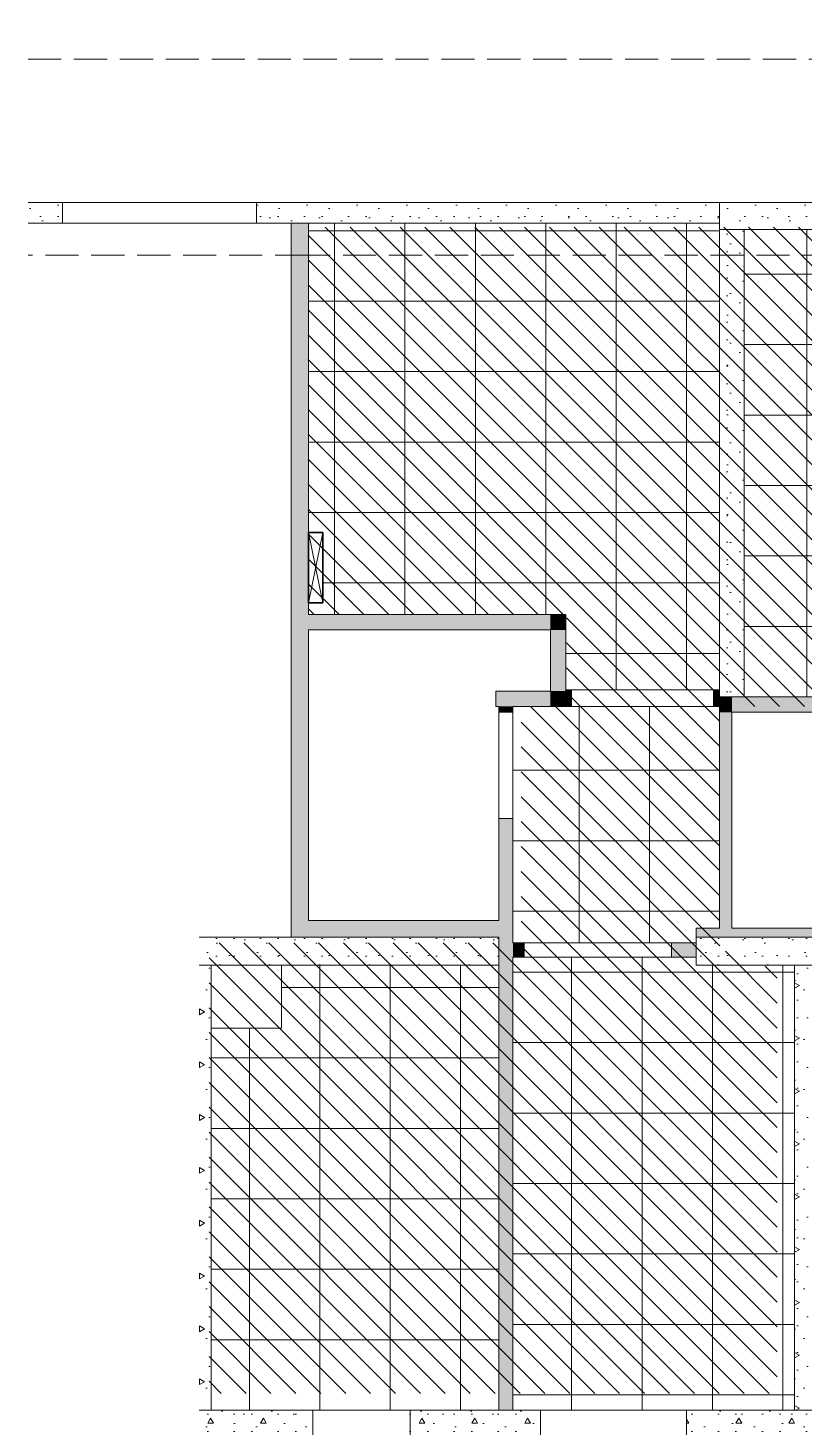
# Model space of a CAD drawing. Header units: millimetres. Extents: x 10620 to 41954, y -5252 to 15780.
# Drawn here: x 10620 to 17230, y 3857 to 15780 of the extents above; entities that cross this region are included whole.
import ezdxf

# ---------------------------------------------------------------- set-up
doc = ezdxf.new("R2010")
doc.units = ezdxf.units.MM
doc.linetypes.add('IMPORT-Hidden Line _2_', pattern=[391.222223, 282.222223, -109])
doc.linetypes.add('IMPORT-Small Dashed _2_', pattern=[282.222222, 141.111111, -141.111111])
for name, color, linetype, lineweight in [('0_Pen_No__1', 7, 'Continuous', 13), ('A-Des_ Ceiling', 7, 'Continuous', 13), ('A-Des_ Ceiling_Pen_No__89', 123, 'Continuous', 13), ('A-Des_ Columns_Pen_No__183', 20, 'Continuous', 18), ('A-Des_ Columns_Pen_No__28', 14, 'Continuous', 35), ('A-Des_ Roofs_Pen_No__92', 23, 'Continuous', 13), ('A-Des_ Walls', 7, 'Continuous', 13), ('A-Des_ Walls_Pen_No__27', 7, 'Continuous', 13), ('A-Des_ Walls_Pen_No__87', 251, 'Continuous', 13), ('A-DETL-GENF-OTLN', 92, 'Continuous', 25), ('L40 Reflected Ceiling Plans_GF Existing Ground Presentation Plan_2_dwg', 8, 'Continuous', 13)]:
    doc.layers.add(name, color=color, linetype=linetype, lineweight=lineweight)
pattern_1 = [(180, (0, 0), (1e-13, 779.423), [48.75, -401.25]), (180, (-225, -389.7), (1e-13, 779.423), [48.75, -401.25]), (240, (0, 0), (-675, 389.711), [48.75, -401.25]), (240, (-450, 0), (-675, 389.711), [48.75, -401.25]), (300, (-48.75, 0), (675, 389.712), [48.75, -401.25]), (300, (-498.75, 0), (675, 389.712), [48.75, -401.25]), (180, (0, -75), (2e-14, 150), [0, -150, 0, -225]), (225, (-75, -75), (-106.066, 106.066), [0, -112.5, 0, -187.5])]
pattern_2 = [(270, (0, 0), (779.423, 5e-14), [48.75, -401.25]), (270, (389.7, -225), (779.423, 5e-14), [48.75, -401.25]), (330, (0, 0), (389.71, 675), [48.75, -401.25]), (330, (0, -450), (389.71, 675), [48.75, -401.25]), (30, (0, -48.75), (-389.71, 675), [48.75, -401.25]), (30, (0, -498.75), (-389.71, 675), [48.75, -401.25]), (270, (75, 0), (150, 9e-15), [0, -150, 0, -225]), (315, (75, -75), (106.066, 106.066), [0, -112.5, 0, -187.5])]
pattern_3 = [(0, (0, 0), (0, 779.423), [48.75, -401.25]), (0, (225, 389.7), (0, 779.423), [48.75, -401.25]), (60, (0, 0), (-675, 389.712), [48.75, -401.25]), (60, (450, 0), (-675, 389.712), [48.75, -401.25]), (120, (48.75, 0), (675, 389.711), [48.75, -401.25]), (120, (498.75, 0), (675, 389.711), [48.75, -401.25]), (0, (0, 75), (0, 150), [0, -150, 0, -225]), (45, (75, 75), (-106.066, 106.066), [0, -112.5, 0, -187.5])]

# ---------------------------------------------------------------- blocks, each defined once
blk = doc.blocks.new('L40 Reflected Ceiling Plans_GF Existing Ground Presentation Plan_2_dwg_Column_3_4-12208764-Existing Enlarged Layout 2 RCP')
at = {"layer": 'A-Des_ Columns_Pen_No__28', "color": 253}
blk.add_line((13130, 10884), (13130, 11484), dxfattribs=at)
at = {"layer": 'A-Des_ Columns_Pen_No__28', "color": 253, "flags": 128}
blk.add_lwpolyline([(13130, 11484), (13010, 11484), (13010, 10884), (13130, 10884)], dxfattribs=at)
blk = doc.blocks.new('L40 Reflected Ceiling Plans_GF Existing Ground Presentation Plan_2_dwg_Wall_6_4-12208768-Existing Enlarged Layout 2 RCP')
at = {"layer": 'A-Des_ Walls'}
for points in [[(12860, 8179), (13010, 8179), (13010, 14118), (12860, 14118), (12860, 10523)], [(12860, 8038), (13010, 8038), (13010, 8179)], [(12860, 8038), (13010, 8179), (12860, 8179)]]:
    blk.add_hatch(color=10, dxfattribs=at).paths.add_polyline_path(points)
at = {"layer": 'A-Des_ Walls_Pen_No__27', "color": 9}
for p, q in [((13010, 11484), (13010, 14083)), ((13010, 10884), (13010, 11484)), ((13010, 10787), (13010, 10884)), ((13010, 10784), (13010, 10787)), ((13010, 8179), (13010, 10654))]:
    blk.add_line(p, q, dxfattribs=at)
at = {"layer": 'A-Des_ Walls_Pen_No__27', "color": 9, "flags": 128}
for points in [[(13010, 14083), (13010, 14118), (12860, 14118)], [(12860, 14118), (12860, 8038), (13010, 8038)]]:
    blk.add_lwpolyline(points, dxfattribs=at)
blk = doc.blocks.new('L40 Reflected Ceiling Plans_GF Existing Ground Presentation Plan_2_dwg_Wall_7_4-12208769-Existing Enlarged Layout 2 RCP')
at = {"layer": 'A-Des_ Walls'}
blk.add_hatch(color=10, dxfattribs=at).paths.add_polyline_path([(14630, 8038), (14630, 8179), (13010, 8179), (13010, 8038), (14536, 8038)])
at = {"layer": 'A-Des_ Walls_Pen_No__27', "color": 9}
for p, q in [((14630, 8179), (13010, 8179)), ((13010, 8038), (14630, 8038))]:
    blk.add_line(p, q, dxfattribs=at)
blk = doc.blocks.new('L40 Reflected Ceiling Plans_GF Existing Ground Presentation Plan_2_dwg_Slab_17_4-12208787-Existing Enlarged Layout 2 RCP')
at = {"layer": 'A-Des_ Ceiling'}
h = blk.add_hatch(dxfattribs=at)
h.set_pattern_fill('FP_10', color=9, style=0, pattern_type=2)
h.set_pattern_definition([(0, (18454.7, 10083.3), (0, 600), []), (90, (18454.7, 10083.3), (-600, 4e-14), [])])
h.paths.add_polyline_path([(20100, 10083), (20190, 10083), (20190, 14063), (16720, 14063), (16720, 10083), (18845, 10083)])
at = {"layer": 'A-Des_ Ceiling_Pen_No__89', "color": 9}
for p, q in [((16720, 10083), (18845, 10083)), ((18845, 10083), (20100, 10083))]:
    blk.add_line(p, q, dxfattribs=at)
at = {"layer": 'A-Des_ Ceiling_Pen_No__89', "color": 9, "flags": 128}
blk.add_lwpolyline([(20100, 10083), (20190, 10083), (20190, 14063), (16720, 14063), (16720, 10083)], dxfattribs=at)
blk = doc.blocks.new('L40 Reflected Ceiling Plans_GF Existing Ground Presentation Plan_2_dwg_Slab_18_4-12208788-Existing Enlarged Layout 2 RCP')
at = {"layer": 'A-Des_ Ceiling'}
h = blk.add_hatch(dxfattribs=at)
h.set_pattern_fill('FP_11', color=9, style=0, pattern_type=2)
h.set_pattern_definition([(0, (17049.7, 5938.3), (0, 600), []), (90, (17049.7, 5938.3), (-600, 4e-14), [])])
h.paths.add_polyline_path([(16230, 4008), (17150, 4008), (17150, 7798), (16310, 7798), (16310, 7868), (14750, 7868), (14750, 4008), (14985, 4008)])
at = {"layer": 'A-Des_ Ceiling_Pen_No__89', "color": 9}
for p, q in [((17150, 4008), (17150, 7798)), ((14750, 4008), (14985, 4008)), ((14985, 4008), (16230, 4008)), ((16230, 4008), (17150, 4008))]:
    blk.add_line(p, q, dxfattribs=at)
at = {"layer": 'A-Des_ Ceiling_Pen_No__89', "color": 9, "flags": 128}
for points in [[(16310, 7798), (16310, 7868), (16100, 7868), (14845, 7868), (14750, 7868)], [(14750, 7868), (14750, 4151), (14750, 4008)], [(17150, 7798), (16877, 7798), (16310, 7798)]]:
    blk.add_lwpolyline(points, dxfattribs=at)
blk = doc.blocks.new('L40 Reflected Ceiling Plans_GF Existing Ground Presentation Plan_2_dwg_Slab_20_4-12208789-Existing Enlarged Layout 2 RCP')
at = {"layer": 'A-Des_ Ceiling'}
h = blk.add_hatch(dxfattribs=at)
h.set_pattern_fill('FP_12', color=9, style=0, pattern_type=2)
h.set_pattern_definition([(0, (15629.7, 11053.3), (0, 600), []), (90, (15629.7, 11053.3), (-600, 4e-14), [])])
h.paths.add_polyline_path([(16460, 10143), (16510, 10143), (16510, 14118), (13010, 14118), (13010, 11484), (13130, 11484), (13130, 10884), (13010, 10884), (13010, 10784), (15200, 10784), (15200, 10143), (16276, 10143)])
at = {"layer": 'A-Des_ Ceiling_Pen_No__89', "color": 9}
for p, q in [((14750, 14118), (13010, 14118)), ((13010, 14118), (13010, 14083)), ((16510, 10143), (16510, 14083)), ((13010, 10787), (13010, 10784)), ((15200, 10143), (15206, 10143)), ((15206, 10143), (15250, 10143)), ((16460, 10143), (16507, 10143)), ((16507, 10143), (16510, 10143))]:
    blk.add_line(p, q, dxfattribs=at)
at = {"layer": 'A-Des_ Ceiling_Pen_No__89', "color": 9, "flags": 128}
for points in [[(13010, 14083), (13010, 11484), (13130, 11484), (13130, 10884), (13010, 10884), (13010, 10787)], [(16510, 14083), (16510, 14118), (14750, 14118)], [(13010, 10784), (14750, 10784), (15200, 10784), (15200, 10143)], [(15250, 10143), (16269, 10143), (16460, 10143)]]:
    blk.add_lwpolyline(points, dxfattribs=at)
blk = doc.blocks.new('L40 Reflected Ceiling Plans_GF Existing Ground Presentation Plan_2_dwg_Slab_26_4-12208795-Existing Enlarged Layout 2 RCP')
at = {"layer": 'A-Des_ Ceiling'}
h = blk.add_hatch(dxfattribs=at)
h.set_pattern_fill('FP_14', color=9, style=0, pattern_type=2)
h.set_pattern_definition([(0, (13104.7, 4008.3), (0, 600), []), (90, (13104.7, 4008.3), (-600, 4e-14), [])])
h.paths.add_polyline_path([(14536, 4008), (14630, 4008), (14630, 7798), (12780, 7798), (12780, 7263), (12180, 7263), (12180, 4008), (13875, 4008)])
at = {"layer": 'A-Des_ Ceiling_Pen_No__89', "color": 9}
for p, q in [((14630, 7798), (12780, 7798)), ((14630, 4151), (14630, 7798)), ((12180, 7263), (12180, 4151)), ((12180, 4151), (12180, 4008)), ((14630, 4008), (14630, 4151)), ((12180, 4008), (13045, 4008)), ((13045, 4008), (13875, 4008)), ((13875, 4008), (14630, 4008))]:
    blk.add_line(p, q, dxfattribs=at)
at = {"layer": 'A-Des_ Ceiling_Pen_No__89', "color": 9, "flags": 128}
blk.add_lwpolyline([(12780, 7798), (12780, 7263), (12180, 7263)], dxfattribs=at)
blk = doc.blocks.new('L40 Reflected Ceiling Plans_GF Existing Ground Presentation Plan_2_dwg_Slab_34_4-12208803-Existing Enlarged Layout 2 RCP')
at = {"layer": 'A-Des_ Ceiling'}
h = blk.add_hatch(dxfattribs=at)
h.set_pattern_fill('FP_18', color=9, style=0, pattern_type=2)
h.set_pattern_definition([(0, (15913.3, 8258.35), (0, 600), []), (90, (15913.3, 8258.35), (-600, 4e-14), [])])
h.paths.add_polyline_path([(16310, 7988), (16310, 8113), (16510, 8113), (16510, 10003), (14750, 10003), (14750, 7988), (16100, 7988)])
at = {"layer": 'A-Des_ Ceiling_Pen_No__89', "color": 9}
for p, q in [((15200, 10003), (14750, 10003)), ((14750, 10003), (14750, 9953)), ((14750, 9953), (14750, 9048)), ((15206, 10003), (15200, 10003)), ((15250, 10003), (15206, 10003)), ((16507, 10003), (16460, 10003)), ((16510, 10003), (16507, 10003)), ((14750, 9048), (14750, 7988)), ((14750, 7988), (14845, 7988)), ((14845, 7988), (16100, 7988))]:
    blk.add_line(p, q, dxfattribs=at)
at = {"layer": 'A-Des_ Ceiling_Pen_No__89', "color": 9, "flags": 128}
for points in [[(16460, 10003), (16269, 10003), (15250, 10003)], [(16310, 8113), (16510, 8113), (16510, 10003)], [(16100, 7988), (16310, 7988), (16310, 8113)]]:
    blk.add_lwpolyline(points, dxfattribs=at)
blk = doc.blocks.new('L40 Reflected Ceiling Plans_GF Existing Ground Presentation Plan_2_dwg_Wall_56_4-12208906-Existing Enlarged Layout 2 RCP')
at = {"layer": 'A-Des_ Walls'}
for points in [[(16615, 9953), (16510, 10083), (16510, 9953), (16592, 9953)], [(16615, 9953), (16615, 10083), (16510, 10083), (16576, 10001)], [(16615, 9953), (18845, 9953), (18845, 10083), (16615, 10083), (16615, 10001)], [(20190, 9953), (20190, 10083), (20100, 10083), (20100, 9953)]]:
    blk.add_hatch(color=10, dxfattribs=at).paths.add_polyline_path(points)
at = {"layer": 'A-Des_ Walls_Pen_No__27', "color": 9}
for p, q in [((16720, 10083), (16510, 10083)), ((16510, 10083), (16510, 9953)), ((16615, 9953), (17960, 9953))]:
    blk.add_line(p, q, dxfattribs=at)
at = {"layer": 'A-Des_ Walls_Pen_No__27', "color": 9, "flags": 128}
for points in [[(18080, 9953), (18845, 9953), (18845, 10083), (16720, 10083)], [(20190, 9953), (20100, 9953), (20100, 10083), (20190, 10083)]]:
    blk.add_lwpolyline(points, dxfattribs=at)
at = {"layer": 'A-Des_ Walls_Pen_No__87', "color": 9, "flags": 128}
for points in [[(20100, 10083), (19472, 10083), (18845, 10083)], [(18845, 9953), (19472, 9953), (20100, 9953)]]:
    blk.add_lwpolyline(points, dxfattribs=at)
blk = doc.blocks.new('L40 Reflected Ceiling Plans_GF Existing Ground Presentation Plan_2_dwg_Wall_57_4-12208907-Existing Enlarged Layout 2 RCP')
at = {"layer": 'A-Des_ Walls'}
h = blk.add_hatch(dxfattribs=at)
h.set_pattern_fill('FP_21', color=9, style=0, pattern_type=2)
h.set_pattern_definition([(90, (0, 0), (-779.423, 5e-14), [48.75, -401.25]), (90, (-389.7, 225), (-779.423, 5e-14), [48.75, -401.25]), (150, (0, 0), (389.711, 675), [48.75, -401.25]), (150, (0, 450), (389.711, 675), [48.75, -401.25]), (210, (0, 48.75), (-389.711, 675), [48.75, -401.25]), (210, (0, 498.75), (-389.711, 675), [48.75, -401.25]), (90, (-75, 0), (-150, 9e-15), [0, -150, 0, -225]), (135, (-75, 75), (106.066, 106.066), [0, -112.5, 0, -187.5])])
h.paths.add_polyline_path([(16513, 10083), (16720, 10083), (16720, 14063), (16510, 14063), (16510, 10083)])
at = {"layer": 'A-Des_ Walls', "color": 9}
for p, q in [((16720, 14063), (16510, 14063)), ((16720, 10083), (16720, 14063))]:
    blk.add_line(p, q, dxfattribs=at)
at = {"layer": 'A-Des_ Walls', "color": 9, "flags": 128}
blk.add_lwpolyline([(16510, 14063), (16510, 10083), (16720, 10083)], dxfattribs=at)
at = {"layer": 'A-Des_ Walls_Pen_No__27', "color": 9, "flags": 128}
blk.add_lwpolyline([(16510, 14063), (16510, 10083), (16720, 10083), (16720, 14063)], dxfattribs=at)
blk = doc.blocks.new('L40 Reflected Ceiling Plans_GF Existing Ground Presentation Plan_2_dwg_Wall_67_4-12208926-Existing Enlarged Layout 2 RCP')
at = {"layer": 'A-Des_ Walls'}
h = blk.add_hatch(dxfattribs=at)
h.set_pattern_fill('FP_19', color=9, style=0, pattern_type=2)
h.set_pattern_definition(pattern_1)
h.paths.add_polyline_path([(23740, 7798), (23740, 8038), (16310, 8038), (16310, 7798), (23684, 7798)])
at = {"layer": 'A-Des_ Walls', "color": 9}
for p, q in [((16513, 8038), (16310, 8038)), ((16310, 8038), (16310, 7988)), ((18080, 8038), (16513, 8038)), ((18960, 8038), (18080, 8038)), ((23684, 8038), (18960, 8038)), ((23740, 8038), (23684, 8038)), ((16310, 7988), (16310, 7868)), ((16877, 7798), (17150, 7798)), ((17150, 7798), (17310, 7798)), ((17310, 7798), (23684, 7798))]:
    blk.add_line(p, q, dxfattribs=at)
at = {"layer": 'A-Des_ Walls', "color": 9, "flags": 128}
for points in [[(23684, 7798), (23740, 7798), (23740, 8038)], [(16310, 7868), (16310, 7798), (16877, 7798)]]:
    blk.add_lwpolyline(points, dxfattribs=at)
at = {"layer": 'A-Des_ Walls_Pen_No__27', "color": 9}
for p, q in [((16513, 8038), (16310, 8038)), ((16310, 8038), (16310, 7988)), ((18080, 8038), (16513, 8038)), ((18960, 8038), (18080, 8038)), ((23555, 8038), (18960, 8038)), ((23740, 7798), (23740, 8038)), ((16310, 7988), (16310, 7868)), ((16877, 7798), (17150, 7798)), ((17310, 7798), (23555, 7798))]:
    blk.add_line(p, q, dxfattribs=at)
at = {"layer": 'A-Des_ Walls_Pen_No__27', "color": 9, "flags": 128}
blk.add_lwpolyline([(16310, 7868), (16310, 7798), (16877, 7798)], dxfattribs=at)
blk = doc.blocks.new('L40 Reflected Ceiling Plans_GF Existing Ground Presentation Plan_2_dwg_Wall_82_4-12208944-Existing Enlarged Layout 2 RCP')
at = {"layer": 'A-Des_ Walls'}
h = blk.add_hatch(dxfattribs=at)
h.set_pattern_fill('FP_20', color=9, style=0, pattern_type=2)
h.set_pattern_definition(pattern_2)
h.paths.add_polyline_path([(17310, 4008), (17310, 7798), (17150, 7798), (17150, 4008)])
at = {"layer": 'A-Des_ Walls', "color": 9}
for p, q in [((17150, 7798), (17150, 4008)), ((17150, 4008), (17310, 4008))]:
    blk.add_line(p, q, dxfattribs=at)
at = {"layer": 'A-Des_ Walls', "color": 9, "flags": 128}
blk.add_lwpolyline([(17310, 4008), (17310, 7798), (17150, 7798)], dxfattribs=at)
at = {"layer": 'A-Des_ Walls_Pen_No__27', "color": 9}
for p, q in [((17150, 7798), (17150, 4008)), ((17310, 4008), (17310, 7798))]:
    blk.add_line(p, q, dxfattribs=at)
blk = doc.blocks.new('L40 Reflected Ceiling Plans_GF Existing Ground Presentation Plan_2_dwg_Wall_83_4-12208945-Existing Enlarged Layout 2 RCP')
at = {"layer": 'A-Des_ Walls'}
h = blk.add_hatch(dxfattribs=at)
h.set_pattern_fill('FP_19', color=9, style=0, pattern_type=2)
h.set_pattern_definition(pattern_1)
h.paths.add_polyline_path([(12180, 7798), (14630, 7798), (14630, 8038), (12078, 8038), (12078, 7798), (12162, 7798)])
at = {"layer": 'A-Des_ Walls', "color": 9}
for p, q in [((14630, 8038), (12078, 8038)), ((14630, 7988), (14630, 8038)), ((14630, 7798), (14630, 7988)), ((12078, 7798), (12162, 7798)), ((12162, 7798), (12180, 7798)), ((12180, 7798), (14630, 7798))]:
    blk.add_line(p, q, dxfattribs=at)
at = {"layer": 'A-Des_ Walls_Pen_No__27', "color": 9}
for p, q in [((14630, 8038), (12078, 8038)), ((14630, 7988), (14630, 8038)), ((14630, 7798), (14630, 7988)), ((12180, 7798), (14630, 7798))]:
    blk.add_line(p, q, dxfattribs=at)
blk = doc.blocks.new('L40 Reflected Ceiling Plans_GF Existing Ground Presentation Plan_2_dwg_Wall_84_4-12208946-Existing Enlarged Layout 2 RCP')
at = {"layer": 'A-Des_ Walls'}
blk.add_hatch(color=10, dxfattribs=at).paths.add_polyline_path([(16510, 8038), (23740, 8038), (23740, 8113), (16310, 8113), (16310, 8038), (16448, 8038)])
at = {"layer": 'A-Des_ Walls_Pen_No__27', "color": 9}
for p, q in [((17960, 8113), (16615, 8113)), ((18960, 8113), (18080, 8113)), ((23684, 8113), (18960, 8113)), ((16513, 8038), (18080, 8038)), ((18080, 8038), (18960, 8038)), ((18960, 8038), (23684, 8038))]:
    blk.add_line(p, q, dxfattribs=at)
at = {"layer": 'A-Des_ Walls_Pen_No__27', "color": 9, "flags": 128}
for points in [[(16510, 8113), (16310, 8113), (16310, 8038), (16513, 8038)], [(23684, 8038), (23740, 8038), (23740, 8113), (23684, 8113)]]:
    blk.add_lwpolyline(points, dxfattribs=at)
blk = doc.blocks.new('L40 Reflected Ceiling Plans_GF Existing Ground Presentation Plan_2_dwg_Wall_85_4-12208948-Existing Enlarged Layout 2 RCP')
at = {"layer": 'A-Des_ Walls'}
for points in [[(14750, 9953), (14750, 10003), (14630, 10003), (14630, 9953)], [(14750, 4008), (14750, 9048), (14630, 9048), (14630, 4008)]]:
    blk.add_hatch(color=10, dxfattribs=at).paths.add_polyline_path(points)
at = {"layer": 'A-Des_ Walls_Pen_No__27', "color": 9}
for p, q in [((14630, 8038), (14630, 7988)), ((14630, 7988), (14630, 4151)), ((14750, 4151), (14750, 7868)), ((14630, 4151), (14630, 4008)), ((14750, 4008), (14750, 4151)), ((14630, 4008), (14750, 4008))]:
    blk.add_line(p, q, dxfattribs=at)
at = {"layer": 'A-Des_ Walls_Pen_No__27', "color": 9, "flags": 128}
for points in [[(14750, 10003), (14750, 9953), (14630, 9953), (14630, 10003)], [(14750, 7988), (14750, 9048), (14630, 9048), (14630, 8179)]]:
    blk.add_lwpolyline(points, dxfattribs=at)
at = {"layer": 'A-Des_ Walls_Pen_No__87', "color": 9, "flags": 128}
for points in [[(14630, 9953), (14630, 9501), (14630, 9048)], [(14750, 9048), (14750, 9501), (14750, 9953)]]:
    blk.add_lwpolyline(points, dxfattribs=at)
blk = doc.blocks.new('L40 Reflected Ceiling Plans_GF Existing Ground Presentation Plan_2_dwg_Wall_86_4-12208950-Existing Enlarged Layout 2 RCP')
at = {"layer": 'A-Des_ Walls'}
for points in [[(14750, 7868), (14845, 7868), (14845, 7988), (14750, 7988), (14750, 7887)], [(16310, 7868), (16310, 7988), (16100, 7988), (16100, 7868)]]:
    blk.add_hatch(color=10, dxfattribs=at).paths.add_polyline_path(points)
at = {"layer": 'A-Des_ Walls_Pen_No__27', "color": 9, "flags": 128}
for points in [[(14750, 7868), (14845, 7868), (14845, 7988), (14750, 7988)], [(16100, 7988), (16310, 7988), (16310, 7868), (16100, 7868), (16100, 7988)]]:
    blk.add_lwpolyline(points, dxfattribs=at)
at = {"layer": 'A-Des_ Walls_Pen_No__87', "color": 9, "flags": 128}
for points in [[(16100, 7988), (15472, 7988), (14845, 7988)], [(14845, 7868), (15472, 7868), (16100, 7868)]]:
    blk.add_lwpolyline(points, dxfattribs=at)
blk = doc.blocks.new('L40 Reflected Ceiling Plans_GF Existing Ground Presentation Plan_2_dwg_Wall_87_4-12208951-Existing Enlarged Layout 2 RCP')
at = {"layer": 'A-Des_ Walls'}
for points in [[(15070, 10003), (15070, 10133), (14604, 10133), (14604, 10003)], [(15200, 10003), (15200, 10133), (15070, 10133)], [(15070, 10003), (15200, 10003), (15070, 10133)]]:
    blk.add_hatch(color=10, dxfattribs=at).paths.add_polyline_path(points)
at = {"layer": 'A-Des_ Walls_Pen_No__27', "color": 9}
for p, q in [((15200, 10003), (15200, 10133)), ((14750, 10003), (15200, 10003))]:
    blk.add_line(p, q, dxfattribs=at)
at = {"layer": 'A-Des_ Walls_Pen_No__27', "color": 9, "flags": 128}
blk.add_lwpolyline([(15070, 10133), (14604, 10133), (14604, 10003), (14630, 10003)], dxfattribs=at)
blk = doc.blocks.new('L40 Reflected Ceiling Plans_GF Existing Ground Presentation Plan_2_dwg_Wall_88_4-12208952-Existing Enlarged Layout 2 RCP')
at = {"layer": 'A-Des_ Walls'}
for points in [[(15070, 10654), (15200, 10784), (15070, 10784)], [(15070, 10654), (15200, 10654), (15200, 10784)], [(15070, 10133), (15200, 10133), (15200, 10654), (15070, 10654), (15070, 10143)]]:
    blk.add_hatch(color=10, dxfattribs=at).paths.add_polyline_path(points)
at = {"layer": 'A-Des_ Walls_Pen_No__27', "color": 9}
for p, q in [((15070, 10654), (15070, 10133)), ((15200, 10133), (15200, 10143))]:
    blk.add_line(p, q, dxfattribs=at)
at = {"layer": 'A-Des_ Walls_Pen_No__27', "color": 9, "flags": 128}
blk.add_lwpolyline([(15200, 10143), (15200, 10784), (15070, 10784)], dxfattribs=at)
blk = doc.blocks.new('L40 Reflected Ceiling Plans_GF Existing Ground Presentation Plan_2_dwg_Wall_89_4-12208953-Existing Enlarged Layout 2 RCP')
at = {"layer": 'A-Des_ Walls'}
blk.add_hatch(color=10, dxfattribs=at).paths.add_polyline_path([(15070, 10654), (15070, 10784), (13010, 10784), (13010, 10654)])
at = {"layer": 'A-Des_ Walls_Pen_No__27', "color": 9}
for p, q in [((15070, 10784), (13010, 10784)), ((13010, 10654), (15070, 10654))]:
    blk.add_line(p, q, dxfattribs=at)
blk = doc.blocks.new('L40 Reflected Ceiling Plans_GF Existing Ground Presentation Plan_2_dwg_Wall_93_4-12208957-Existing Enlarged Layout 2 RCP')
at = {"layer": 'A-Des_ Walls'}
h = blk.add_hatch(dxfattribs=at)
h.set_pattern_fill('FP_20', color=9, style=0, pattern_type=2)
h.set_pattern_definition(pattern_2)
h.paths.add_polyline_path([(12162, 4008), (12180, 4008), (12180, 7798), (12078, 7798), (12078, 4008)])
at = {"layer": 'A-Des_ Walls', "color": 9}
for p, q in [((12162, 7798), (12078, 7798)), ((12180, 4008), (12180, 4151)), ((12078, 4008), (12180, 4008))]:
    blk.add_line(p, q, dxfattribs=at)
at = {"layer": 'A-Des_ Walls', "color": 9, "flags": 128}
blk.add_lwpolyline([(12180, 4151), (12180, 7798), (12162, 7798)], dxfattribs=at)
at = {"layer": 'A-Des_ Walls_Pen_No__27', "color": 9}
for p, q in [((12180, 4151), (12180, 7798)), ((12180, 4008), (12180, 4151))]:
    blk.add_line(p, q, dxfattribs=at)
blk = doc.blocks.new('L40 Reflected Ceiling Plans_GF Existing Ground Presentation Plan_2_dwg_Wall_95_4-12208960-Existing Enlarged Layout 2 RCP')
at = {"layer": 'A-Des_ Walls'}
for points in [[(15206, 10003), (15250, 10003), (15250, 10143), (15200, 10143), (15200, 10003)], [(16460, 10003), (16507, 10003), (16507, 10143), (16460, 10143), (16460, 10033)]]:
    blk.add_hatch(color=10, dxfattribs=at).paths.add_polyline_path(points)
at = {"layer": 'A-Des_ Walls_Pen_No__27', "color": 9}
blk.add_line((15206, 10003), (15250, 10003), dxfattribs=at)
at = {"layer": 'A-Des_ Walls_Pen_No__27', "color": 9, "flags": 128}
for points in [[(15206, 10143), (15200, 10143), (15200, 10003), (15206, 10003)], [(15250, 10003), (15250, 10143), (15206, 10143)]]:
    blk.add_lwpolyline(points, dxfattribs=at)
blk.add_lwpolyline([(16507, 10143), (16507, 10003), (16460, 10003), (16460, 10143)], close=True, dxfattribs=at)
at = {"layer": 'A-Des_ Walls_Pen_No__87', "color": 9}
for p, q in [((16460, 10143), (15250, 10143)), ((15250, 10003), (16460, 10003))]:
    blk.add_line(p, q, dxfattribs=at)
blk = doc.blocks.new('L40 Reflected Ceiling Plans_GF Existing Ground Presentation Plan_2_dwg_Wall_97_4-12208962-Existing Enlarged Layout 2 RCP')
at = {"layer": 'A-Des_ Walls'}
blk.add_hatch(color=10, dxfattribs=at).paths.add_polyline_path([(16510, 8113), (16615, 8113), (16615, 9953), (16510, 9953)])
at = {"layer": 'A-Des_ Walls_Pen_No__27', "color": 9}
for p, q in [((16510, 9953), (16510, 8113)), ((16615, 8113), (16615, 9953))]:
    blk.add_line(p, q, dxfattribs=at)
blk = doc.blocks.new('L40 Reflected Ceiling Plans_GF Existing Ground Presentation Plan_2_dwg_Wall_152_4-12209050-Existing Enlarged Layout 2 RCP')
at = {"layer": 'A-Des_ Walls'}
h = blk.add_hatch(dxfattribs=at)
h.set_pattern_fill('FP_19', color=9, style=0, pattern_type=2)
h.set_pattern_definition(pattern_1)
h.paths.add_polyline_path([(20278, 14063), (20330, 14063), (20330, 14293), (16510, 14293), (16510, 14063), (20266, 14063)])
at = {"layer": 'A-Des_ Walls', "color": 9}
for p, q in [((16510, 14293), (16510, 14118)), ((20330, 14293), (16510, 14293)), ((20330, 14113), (20330, 14293)), ((16510, 14118), (16510, 14083)), ((20330, 14083), (20330, 14113))]:
    blk.add_line(p, q, dxfattribs=at)
at = {"layer": 'A-Des_ Walls', "color": 9, "flags": 128}
blk.add_lwpolyline([(16510, 14083), (16510, 14063), (20330, 14063), (20330, 14083)], dxfattribs=at)
at = {"layer": 'A-Des_ Walls_Pen_No__27', "color": 9}
for p, q in [((20330, 14293), (16510, 14293)), ((16510, 14118), (16510, 14083)), ((16510, 14083), (16510, 14063)), ((20330, 14083), (20330, 14113))]:
    blk.add_line(p, q, dxfattribs=at)
at = {"layer": 'A-Des_ Walls_Pen_No__27', "color": 9, "flags": 128}
blk.add_lwpolyline([(16720, 14063), (20330, 14063), (20330, 14083)], dxfattribs=at)
blk = doc.blocks.new('L40 Reflected Ceiling Plans_GF Existing Ground Presentation Plan_2_dwg_Wall_154_4-12209059-Existing Enlarged Layout 2 RCP')
at = {"layer": 'A-Des_ Walls'}
h = blk.add_hatch(dxfattribs=at)
h.set_pattern_fill('FP_19', color=9, style=0, pattern_type=2)
h.set_pattern_definition(pattern_1)
h.paths.add_polyline_path([(10915, 14118), (10915, 14293), (10620, 14293), (10620, 14118)])
h = blk.add_hatch(dxfattribs=at)
h.set_pattern_fill('FP_19', color=9, style=0, pattern_type=2)
h.set_pattern_definition(pattern_1)
h.paths.add_polyline_path([(12565, 14118), (16510, 14118), (16510, 14293), (12565, 14293)])
at = {"layer": 'A-Des_ Walls', "color": 9, "flags": 128}
blk.add_lwpolyline([(10620, 14118), (10915, 14118), (10915, 14238), (10915, 14258), (10915, 14293), (10620, 14293)], dxfattribs=at)
blk.add_lwpolyline([(12565, 14118), (16510, 14118), (16510, 14293), (12565, 14293), (12565, 14258), (12565, 14238)], close=True, dxfattribs=at)
at = {"layer": 'A-Des_ Walls_Pen_No__27', "color": 9, "flags": 128}
for points in [[(10915, 14258), (10915, 14293), (10620, 14293)], [(10620, 14118), (10915, 14118), (10915, 14238)], [(12565, 14258), (12565, 14293), (16510, 14293)], [(16510, 14118), (12565, 14118), (12565, 14238)]]:
    blk.add_lwpolyline(points, dxfattribs=at)
at = {"layer": 'A-Des_ Walls_Pen_No__87', "color": 9, "flags": 128}
for points in [[(12565, 14293), (11740, 14293), (10915, 14293)], [(10915, 14118), (11740, 14118), (12565, 14118)]]:
    blk.add_lwpolyline(points, dxfattribs=at)
blk = doc.blocks.new('L40 Reflected Ceiling Plans_GF Existing Ground Presentation Plan_2_dwg_Roof_1_4-12209086-Existing Enlarged Layout 2 RCP')
at = {"layer": 'A-Des_ Roofs_Pen_No__92', "color": 9, "linetype": 'IMPORT-Hidden Line _2_'}
for p, q in [((13006, 13845), (10620, 13845)), ((35494, 13845), (13006, 13845))]:
    blk.add_line(p, q, dxfattribs=at)
at = {"layer": 'A-Des_ Roofs_Pen_No__92', "color": 9, "linetype": 'IMPORT-Hidden Line _2_', "flags": 128}
blk.add_lwpolyline([(10620, 15514), (40120, 15514), (40120, 15780)], dxfattribs=at)
blk = doc.blocks.new('L40 Reflected Ceiling Plans_GF Existing Ground Presentation Plan_2_dwg_Wall_174_4-12209129-Existing Enlarged Layout 2 RCP')
at = {"layer": 'A-Des_ Walls'}
h = blk.add_hatch(dxfattribs=at)
h.set_pattern_fill('FP_1', color=9, style=0, pattern_type=2)
h.set_pattern_definition(pattern_3)
h.paths.add_polyline_path([(13045, 3773), (13045, 4008), (12078, 4008), (12078, 3773), (12099, 3773)])
h = blk.add_hatch(dxfattribs=at)
h.set_pattern_fill('FP_1', color=9, style=0, pattern_type=2)
h.set_pattern_definition(pattern_3)
h.paths.add_polyline_path([(14985, 3773), (14985, 4008), (13875, 4008), (13875, 3773), (14536, 3773)])
h = blk.add_hatch(dxfattribs=at)
h.set_pattern_fill('FP_1', color=9, style=0, pattern_type=2)
h.set_pattern_definition(pattern_3)
h.paths.add_polyline_path([(18155, 3773), (18155, 4008), (16230, 4008), (16230, 3773)])
h = blk.add_hatch(dxfattribs=at)
h.set_pattern_fill('FP_1', color=9, style=0, pattern_type=2)
h.set_pattern_definition(pattern_3)
h.paths.add_polyline_path([(20505, 3773), (20505, 4008), (19655, 4008), (19655, 3773)])
h = blk.add_hatch(dxfattribs=at)
h.set_pattern_fill('FP_1', color=9, style=0, pattern_type=2)
h.set_pattern_definition(pattern_3)
h.paths.add_polyline_path([(21345, 3773), (23555, 3773), (23555, 4008), (21345, 4008)])
h = blk.add_hatch(dxfattribs=at)
h.set_pattern_fill('FP_1', color=9, style=0, pattern_type=2)
h.set_pattern_definition(pattern_3)
h.paths.add_polyline_path([(23740, 3773), (23740, 4008), (23555, 4008), (23706, 3816)])
h = blk.add_hatch(dxfattribs=at)
h.set_pattern_fill('FP_1', color=9, style=0, pattern_type=2)
h.set_pattern_definition(pattern_3)
h.paths.add_polyline_path([(23684, 3773), (23740, 3773), (23555, 4008), (23555, 3773)])
at = {"layer": 'A-Des_ Walls', "color": 9}
for p, q in [((23740, 4008), (23684, 4008)), ((13875, 3828), (13875, 3773)), ((23740, 3773), (23684, 3844)), ((12078, 3773), (12099, 3773)), ((12099, 3773), (13045, 3773)), ((13875, 3773), (14985, 3773)), ((16230, 3773), (18155, 3773)), ((19655, 3773), (20505, 3773)), ((21345, 3773), (23555, 3773)), ((23555, 3773), (23684, 3773)), ((23684, 3773), (23740, 3773))]:
    blk.add_line(p, q, dxfattribs=at)
at = {"layer": 'A-Des_ Walls', "color": 9, "flags": 128}
for points in [[(13045, 3773), (13045, 3828), (13045, 3958), (13045, 4008), (12078, 4008)], [(14985, 3773), (14985, 3838), (14985, 3933), (14985, 4008), (13875, 4008), (13875, 3958), (13875, 3828)], [(18155, 3773), (18155, 4008), (16230, 4008), (16230, 3933)], [(20505, 3773), (20505, 3923), (20505, 4008), (19655, 4008), (19655, 3773)], [(21345, 4008), (21345, 3923), (21345, 3773)], [(23555, 3773), (23555, 4008), (21345, 4008)], [(23684, 4008), (23555, 4008), (23684, 3844)], [(23684, 3844), (23555, 4008), (23555, 3773)], [(23684, 3844), (23740, 3773), (23740, 4008)], [(16230, 3933), (16230, 3838), (16230, 3773)]]:
    blk.add_lwpolyline(points, dxfattribs=at)
at = {"layer": 'A-Des_ Walls_Pen_No__27', "color": 9}
for p, q in [((13045, 4008), (12180, 4008)), ((14985, 4008), (13875, 4008)), ((17150, 4008), (16230, 4008)), ((19655, 3773), (19655, 4008)), ((23740, 3773), (23740, 4008)), ((12099, 3773), (12078, 3773)), ((13045, 3773), (12099, 3773)), ((14985, 3773), (13875, 3773)), ((16230, 3773), (18155, 3773)), ((20505, 3773), (19655, 3773)), ((21345, 3773), (22710, 3773)), ((22830, 3773), (23684, 3773)), ((23684, 3773), (23740, 3773))]:
    blk.add_line(p, q, dxfattribs=at)
at = {"layer": 'A-Des_ Walls_Pen_No__27', "color": 9, "flags": 128}
for points in [[(13045, 3958), (13045, 3828), (13045, 3773)], [(13875, 3773), (13875, 3828), (13875, 3958)], [(18155, 3773), (18155, 4008), (17310, 4008)], [(19655, 4008), (20505, 4008), (20505, 3923), (20505, 3773)], [(23555, 4008), (21345, 4008), (21345, 3923), (21345, 3773)], [(14985, 3933), (14985, 3838), (14985, 3773)], [(16230, 3933), (16230, 3838), (16230, 3773)]]:
    blk.add_lwpolyline(points, dxfattribs=at)
at = {"layer": 'A-Des_ Walls_Pen_No__87', "color": 9, "flags": 128}
for points in [[(13875, 4008), (13460, 4008), (13045, 4008)], [(16230, 4008), (15607, 4008), (14985, 4008)], [(19655, 4008), (18905, 4008), (18155, 4008)], [(21345, 4008), (20925, 4008), (20505, 4008)], [(13045, 3773), (13460, 3773), (13875, 3773)], [(14985, 3773), (15607, 3773), (16230, 3773)], [(18155, 3773), (18905, 3773), (19655, 3773)], [(20505, 3773), (20925, 3773), (21345, 3773)]]:
    blk.add_lwpolyline(points, dxfattribs=at)
blk = doc.blocks.new('L40 Reflected Ceiling Plans_GF Existing Ground Presentation Plan_2_dwg-12074158-Existing Enlarged Layout 2 RCP')
at = {"layer": '0_Pen_No__1', "color": 9, "linetype": 'IMPORT-Small Dashed _2_'}
for p, q in [((12180, 7263), (12180, 7798)), ((12180, 7798), (12780, 7798)), ((12780, 7798), (12780, 7263)), ((12780, 7263), (12180, 7263))]:
    blk.add_line(p, q, dxfattribs=at)
at = {"layer": 'A-Des_ Columns_Pen_No__183', "color": 53}
for p, q in [((13010, 10884), (13130, 11484)), ((13130, 10884), (13010, 11484))]:
    blk.add_line(p, q, dxfattribs=at)
for name in ['L40 Reflected Ceiling Plans_GF Existing Ground Presentation Plan_2_dwg_Roof_1_4-12209086-Existing Enlarged Layout 2 RCP', 'L40 Reflected Ceiling Plans_GF Existing Ground Presentation Plan_2_dwg_Wall_154_4-12209059-Existing Enlarged Layout 2 RCP', 'L40 Reflected Ceiling Plans_GF Existing Ground Presentation Plan_2_dwg_Wall_152_4-12209050-Existing Enlarged Layout 2 RCP', 'L40 Reflected Ceiling Plans_GF Existing Ground Presentation Plan_2_dwg_Wall_6_4-12208768-Existing Enlarged Layout 2 RCP', 'L40 Reflected Ceiling Plans_GF Existing Ground Presentation Plan_2_dwg_Slab_20_4-12208789-Existing Enlarged Layout 2 RCP', 'L40 Reflected Ceiling Plans_GF Existing Ground Presentation Plan_2_dwg_Wall_57_4-12208907-Existing Enlarged Layout 2 RCP', 'L40 Reflected Ceiling Plans_GF Existing Ground Presentation Plan_2_dwg_Slab_17_4-12208787-Existing Enlarged Layout 2 RCP', 'L40 Reflected Ceiling Plans_GF Existing Ground Presentation Plan_2_dwg_Column_3_4-12208764-Existing Enlarged Layout 2 RCP', 'L40 Reflected Ceiling Plans_GF Existing Ground Presentation Plan_2_dwg_Wall_89_4-12208953-Existing Enlarged Layout 2 RCP', 'L40 Reflected Ceiling Plans_GF Existing Ground Presentation Plan_2_dwg_Wall_88_4-12208952-Existing Enlarged Layout 2 RCP', 'L40 Reflected Ceiling Plans_GF Existing Ground Presentation Plan_2_dwg_Wall_95_4-12208960-Existing Enlarged Layout 2 RCP', 'L40 Reflected Ceiling Plans_GF Existing Ground Presentation Plan_2_dwg_Wall_87_4-12208951-Existing Enlarged Layout 2 RCP', 'L40 Reflected Ceiling Plans_GF Existing Ground Presentation Plan_2_dwg_Wall_56_4-12208906-Existing Enlarged Layout 2 RCP', 'L40 Reflected Ceiling Plans_GF Existing Ground Presentation Plan_2_dwg_Wall_85_4-12208948-Existing Enlarged Layout 2 RCP', 'L40 Reflected Ceiling Plans_GF Existing Ground Presentation Plan_2_dwg_Slab_34_4-12208803-Existing Enlarged Layout 2 RCP', 'L40 Reflected Ceiling Plans_GF Existing Ground Presentation Plan_2_dwg_Wall_97_4-12208962-Existing Enlarged Layout 2 RCP', 'L40 Reflected Ceiling Plans_GF Existing Ground Presentation Plan_2_dwg_Wall_7_4-12208769-Existing Enlarged Layout 2 RCP', 'L40 Reflected Ceiling Plans_GF Existing Ground Presentation Plan_2_dwg_Wall_84_4-12208946-Existing Enlarged Layout 2 RCP', 'L40 Reflected Ceiling Plans_GF Existing Ground Presentation Plan_2_dwg_Wall_83_4-12208945-Existing Enlarged Layout 2 RCP', 'L40 Reflected Ceiling Plans_GF Existing Ground Presentation Plan_2_dwg_Wall_67_4-12208926-Existing Enlarged Layout 2 RCP', 'L40 Reflected Ceiling Plans_GF Existing Ground Presentation Plan_2_dwg_Wall_86_4-12208950-Existing Enlarged Layout 2 RCP', 'L40 Reflected Ceiling Plans_GF Existing Ground Presentation Plan_2_dwg_Wall_93_4-12208957-Existing Enlarged Layout 2 RCP', 'L40 Reflected Ceiling Plans_GF Existing Ground Presentation Plan_2_dwg_Slab_26_4-12208795-Existing Enlarged Layout 2 RCP', 'L40 Reflected Ceiling Plans_GF Existing Ground Presentation Plan_2_dwg_Slab_18_4-12208788-Existing Enlarged Layout 2 RCP', 'L40 Reflected Ceiling Plans_GF Existing Ground Presentation Plan_2_dwg_Wall_82_4-12208944-Existing Enlarged Layout 2 RCP', 'L40 Reflected Ceiling Plans_GF Existing Ground Presentation Plan_2_dwg_Wall_174_4-12209129-Existing Enlarged Layout 2 RCP']:
    blk.add_blockref(name, (0, 0))

msp = doc.modelspace()

# ---------------------------------------------------------------- hatches: boundary and pattern name
at = {"layer": 'A-DETL-GENF-OTLN', "lineweight": 13}
h = msp.add_hatch(dxfattribs=at)
h.set_pattern_fill('FP_27', color=130, style=0, pattern_type=2)
h.set_pattern_definition([(135, (231267.75, -123422.73), (-106.06602, -106.06602), [])])
h.paths.add_polyline_path([(25997, -3277), (25997, 1329), (32185, 1329), (32185, 3773), (25997, 3773), (25997, 8227), (31900, 8227), (31900, 9272), (35494, 9272), (35494, 14030), (30894, 14030), (30894, 14033), (24400, 14033), (24400, 14083), (13006, 14083), (13006, 10787), (15206, 10787), (15206, 10001), (14820, 10001), (14820, 7988), (12162, 7988), (12162, 4151), (17002, 4151), (17002, 7751), (16513, 7935), (16513, 10001), (18080, 10001), (18080, 8227), (23684, 8227), (23684, 3773), (12099, 3773), (12099, 1329), (23684, 1329), (23684, -3277)])

# ---------------------------------------------------------------- block references
at = {"layer": 'L40 Reflected Ceiling Plans_GF Existing Ground Presentation Plan_2_dwg', "color": 9}
msp.add_blockref('L40 Reflected Ceiling Plans_GF Existing Ground Presentation Plan_2_dwg-12074158-Existing Enlarged Layout 2 RCP', (0, 0), dxfattribs=at)

doc.saveas('drawing.dxf')
